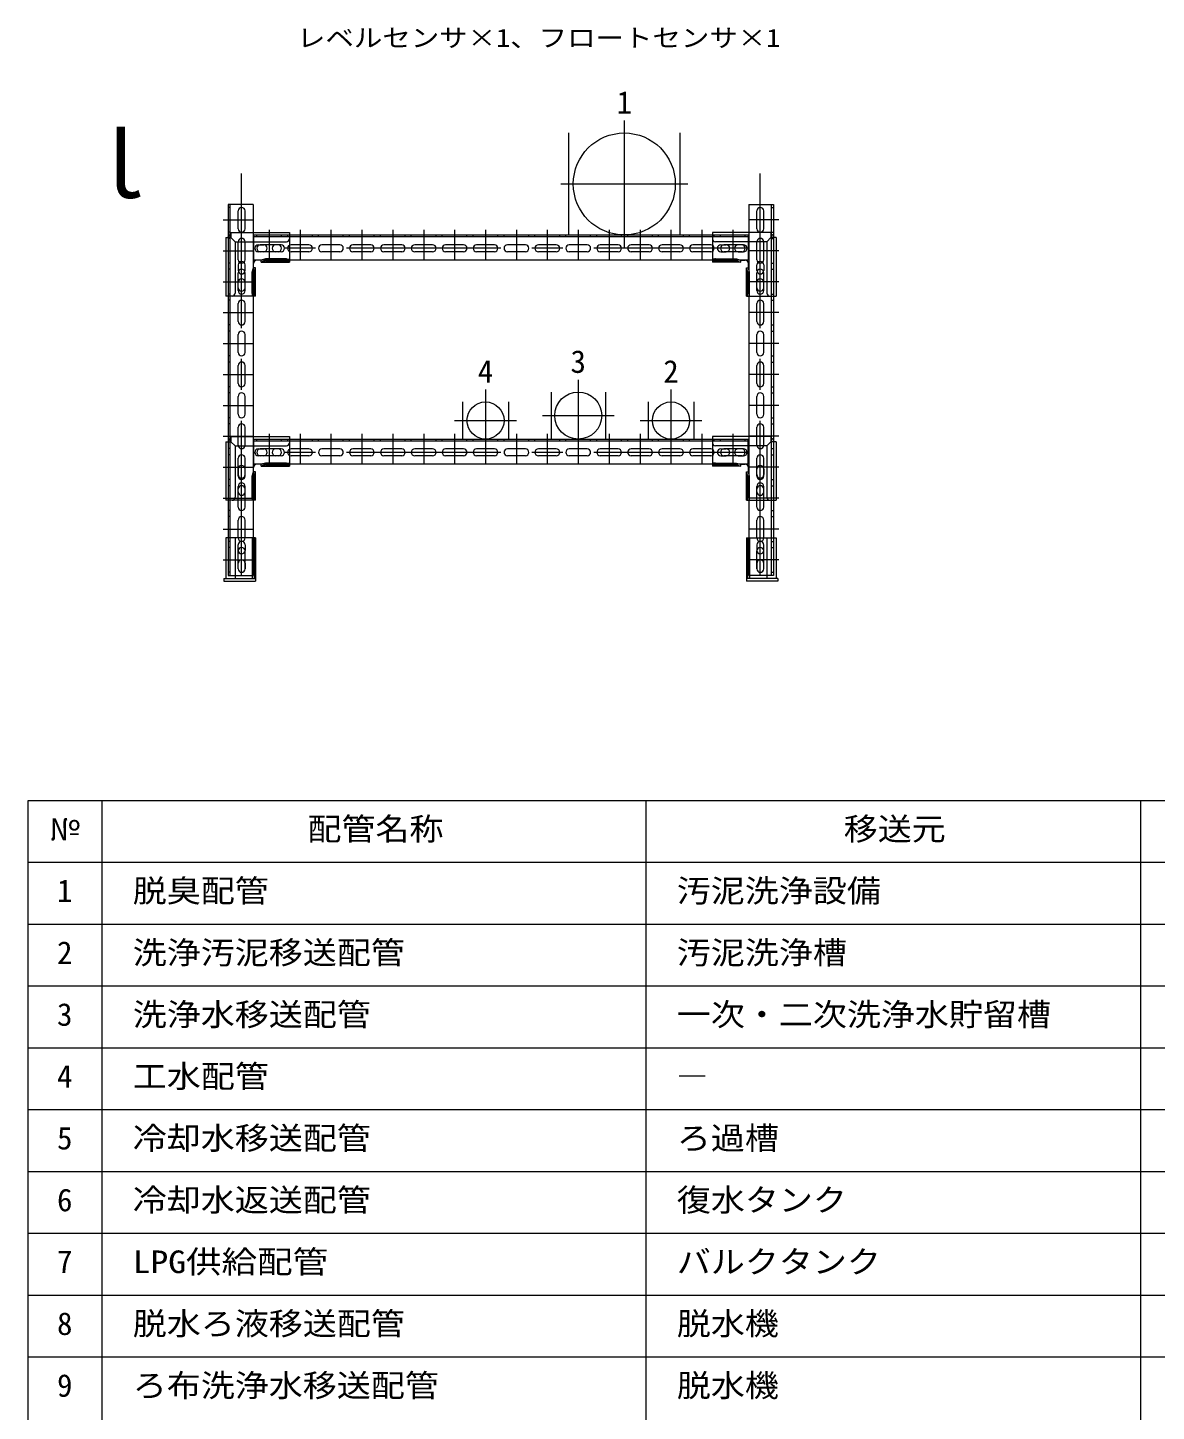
# Model space of a CAD drawing. Units: millimetres at full size, sheet at 1:50. Extents: x -29943 to 12787, y -4404 to 10657.
# Drawn here: x 247 to 2073, y -2192 to 46 of the extents above; entities that cross this region are included whole.
import ezdxf
from ezdxf.enums import TextEntityAlignment as Align

# ---------------------------------------------------------------- set-up
doc = ezdxf.new("R2010")
doc.units = ezdxf.units.MM
doc.header["$LTSCALE"] = 50
doc.linetypes.add('CHAIN1', pattern=[8, 5, -1, 1, -1])
for name, color, linetype, lineweight in [('0-0_マルチ横', 3, 'Continuous', 9), ('0-1_接続金具', 7, 'Continuous', 18), ('0-3_マルチ縦', 3, 'Continuous', 9), ('0-F_文字', 7, 'Continuous', 9), ('1-0_1\u3000脱臭配管', 4, 'Continuous', 9), ('1-1_2\u3000洗浄汚泥移送配管', 7, 'Continuous', 9), ('1-2_3\u3000洗浄水移送配管', 7, 'Continuous', 9), ('1-3_4\u3000工水配管', 7, 'Continuous', 9)]:
    doc.layers.add(name, color=color, linetype=linetype, lineweight=lineweight)
doc.layers.add('0-8_PS№', color=7, linetype='Continuous')
doc.styles.add('ＭＳ ゴシック', font='')
doc.styles.get('ＭＳ ゴシック').set_extended_font_data('MS Gothic')

msp = doc.modelspace()

# ---------------------------------------------------------------- linework, layer by layer
at = {"layer": '0-0_マルチ横'}
for p, q in [((612.93, -289.54), (612.93, -329.54)), ((612.93, -289.54), (1412.93, -289.54)), ((617.93, -292.74), (617.93, -289.54)), ((657.93, -292.74), (657.93, -289.54)), ((667.93, -292.74), (667.93, -289.54)), ((707.93, -292.74), (707.93, -289.54)), ((717.93, -292.74), (717.93, -289.54)), ((757.93, -292.74), (757.93, -289.54)), ((767.93, -292.74), (767.93, -289.54)), ((807.93, -292.74), (807.93, -289.54)), ((817.93, -292.74), (817.93, -289.54)), ((857.93, -292.74), (857.93, -289.54)), ((867.93, -292.74), (867.93, -289.54)), ((907.93, -292.74), (907.93, -289.54)), ((917.93, -292.74), (917.93, -289.54)), ((957.93, -292.74), (957.93, -289.54)), ((967.93, -292.74), (967.93, -289.54)), ((1007.93, -292.74), (1007.93, -289.54)), ((1017.93, -292.74), (1017.93, -289.54)), ((1057.93, -292.74), (1057.93, -289.54)), ((1067.93, -292.74), (1067.93, -289.54)), ((1107.93, -292.74), (1107.93, -289.54)), ((1117.93, -292.74), (1117.93, -289.54)), ((1157.93, -292.74), (1157.93, -289.54)), ((1167.93, -292.74), (1167.93, -289.54)), ((1207.93, -292.74), (1207.93, -289.54)), ((1217.93, -292.74), (1217.93, -289.54)), ((1257.93, -292.74), (1257.93, -289.54)), ((1267.93, -292.74), (1267.93, -289.54)), ((1307.93, -292.74), (1307.93, -289.54)), ((1317.93, -292.74), (1317.93, -289.54)), ((1357.93, -292.74), (1357.93, -289.54)), ((1367.93, -292.74), (1367.93, -289.54)), ((1407.93, -292.74), (1407.93, -289.54)), ((1412.93, -289.54), (1412.93, -329.54)), ((1412.93, -292.74), (612.93, -292.74)), ((652.43, -305.54), (623.43, -305.54)), ((702.43, -305.54), (673.43, -305.54)), ((752.43, -305.54), (723.43, -305.54)), ((802.43, -305.54), (773.43, -305.54)), ((852.43, -305.54), (823.43, -305.54)), ((902.43, -305.54), (873.43, -305.54)), ((952.43, -305.54), (923.43, -305.54)), ((1002.43, -305.54), (973.43, -305.54)), ((1052.43, -305.54), (1023.43, -305.54)), ((1102.43, -305.54), (1073.43, -305.54)), ((1152.43, -305.54), (1123.43, -305.54)), ((1202.43, -305.54), (1173.43, -305.54)), ((1252.43, -305.54), (1223.43, -305.54)), ((1302.43, -305.54), (1273.43, -305.54)), ((1352.43, -305.54), (1323.43, -305.54)), ((1402.43, -305.54), (1373.43, -305.54)), ((612.93, -329.54), (1412.93, -329.54)), ((652.43, -316.54), (623.43, -316.54)), ((702.43, -316.54), (673.43, -316.54)), ((752.43, -316.54), (723.43, -316.54)), ((802.43, -316.54), (773.43, -316.54)), ((852.43, -316.54), (823.43, -316.54)), ((902.43, -316.54), (873.43, -316.54)), ((952.43, -316.54), (923.43, -316.54)), ((1002.43, -316.54), (973.43, -316.54)), ((1052.43, -316.54), (1023.43, -316.54)), ((1102.43, -316.54), (1073.43, -316.54)), ((1152.43, -316.54), (1123.43, -316.54)), ((1202.43, -316.54), (1173.43, -316.54)), ((1252.43, -316.54), (1223.43, -316.54)), ((1302.43, -316.54), (1273.43, -316.54)), ((1352.43, -316.54), (1323.43, -316.54)), ((1402.43, -316.54), (1373.43, -316.54)), ((612.93, -619.54), (612.93, -659.54)), ((612.93, -619.54), (1412.93, -619.54)), ((1412.93, -622.74), (612.93, -622.74)), ((617.93, -622.74), (617.93, -619.54)), ((657.93, -622.74), (657.93, -619.54)), ((667.93, -622.74), (667.93, -619.54)), ((707.93, -622.74), (707.93, -619.54)), ((717.93, -622.74), (717.93, -619.54)), ((757.93, -622.74), (757.93, -619.54)), ((767.93, -622.74), (767.93, -619.54)), ((807.93, -622.74), (807.93, -619.54)), ((817.93, -622.74), (817.93, -619.54)), ((857.93, -622.74), (857.93, -619.54)), ((867.93, -622.74), (867.93, -619.54)), ((907.93, -622.74), (907.93, -619.54)), ((917.93, -622.74), (917.93, -619.54)), ((957.93, -622.74), (957.93, -619.54)), ((967.93, -622.74), (967.93, -619.54)), ((1007.93, -622.74), (1007.93, -619.54)), ((1017.93, -622.74), (1017.93, -619.54)), ((1057.93, -622.74), (1057.93, -619.54)), ((1067.93, -622.74), (1067.93, -619.54)), ((1107.93, -622.74), (1107.93, -619.54)), ((1117.93, -622.74), (1117.93, -619.54)), ((1157.93, -622.74), (1157.93, -619.54)), ((1167.93, -622.74), (1167.93, -619.54)), ((1207.93, -622.74), (1207.93, -619.54)), ((1217.93, -622.74), (1217.93, -619.54)), ((1257.93, -622.74), (1257.93, -619.54)), ((1267.93, -622.74), (1267.93, -619.54)), ((1307.93, -622.74), (1307.93, -619.54)), ((1317.93, -622.74), (1317.93, -619.54)), ((1357.93, -622.74), (1357.93, -619.54)), ((1367.93, -622.74), (1367.93, -619.54)), ((1407.93, -622.74), (1407.93, -619.54)), ((1412.93, -659.54), (1412.93, -619.54)), ((652.43, -635.54), (623.43, -635.54)), ((652.43, -646.54), (623.43, -646.54)), ((702.43, -635.54), (673.43, -635.54)), ((702.43, -646.54), (673.43, -646.54)), ((752.43, -635.54), (723.43, -635.54)), ((752.43, -646.54), (723.43, -646.54)), ((802.43, -635.54), (773.43, -635.54)), ((802.43, -646.54), (773.43, -646.54)), ((852.43, -635.54), (823.43, -635.54)), ((852.43, -646.54), (823.43, -646.54)), ((902.43, -635.54), (873.43, -635.54)), ((902.43, -646.54), (873.43, -646.54)), ((952.43, -635.54), (923.43, -635.54)), ((952.43, -646.54), (923.43, -646.54)), ((1002.43, -635.54), (973.43, -635.54)), ((1002.43, -646.54), (973.43, -646.54)), ((1052.43, -635.54), (1023.43, -635.54)), ((1052.43, -646.54), (1023.43, -646.54)), ((1102.43, -635.54), (1073.43, -635.54)), ((1102.43, -646.54), (1073.43, -646.54)), ((1152.43, -635.54), (1123.43, -635.54)), ((1152.43, -646.54), (1123.43, -646.54)), ((1202.43, -635.54), (1173.43, -635.54)), ((1202.43, -646.54), (1173.43, -646.54)), ((1252.43, -635.54), (1223.43, -635.54)), ((1252.43, -646.54), (1223.43, -646.54)), ((1302.43, -635.54), (1273.43, -635.54)), ((1302.43, -646.54), (1273.43, -646.54)), ((1352.43, -635.54), (1323.43, -635.54)), ((1352.43, -646.54), (1323.43, -646.54)), ((1402.43, -635.54), (1373.43, -635.54)), ((1402.43, -646.54), (1373.43, -646.54)), ((612.93, -659.54), (1412.93, -659.54))]:
    msp.add_line(p, q, dxfattribs=at)
at = {"layer": '0-0_マルチ横', "color": 4, "linetype": 'CHAIN1'}
for p, q in [((637.93, -281.24), (637.93, -329.54)), ((687.93, -281.24), (687.93, -329.54)), ((737.93, -281.24), (737.93, -329.54)), ((787.93, -281.24), (787.93, -329.54)), ((837.93, -281.24), (837.93, -329.54)), ((887.93, -281.24), (887.93, -329.54)), ((937.93, -281.24), (937.93, -329.54)), ((987.93, -281.24), (987.93, -329.54)), ((1037.93, -281.24), (1037.93, -329.54)), ((1087.93, -281.24), (1087.93, -329.54)), ((1137.93, -281.24), (1137.93, -329.54)), ((1187.93, -281.24), (1187.93, -329.54)), ((1237.93, -281.24), (1237.93, -329.54)), ((1287.93, -281.24), (1287.93, -329.54)), ((1337.93, -281.24), (1337.93, -329.54)), ((1387.93, -281.24), (1387.93, -329.54)), ((1412.93, -311.04), (612.93, -311.04)), ((637.93, -611.24), (637.93, -659.54)), ((687.93, -611.24), (687.93, -659.54)), ((737.93, -611.24), (737.93, -659.54)), ((787.93, -611.24), (787.93, -659.54)), ((837.93, -611.24), (837.93, -659.54)), ((887.93, -611.24), (887.93, -659.54)), ((937.93, -611.24), (937.93, -659.54)), ((987.93, -611.24), (987.93, -659.54)), ((1037.93, -611.24), (1037.93, -659.54)), ((1087.93, -611.24), (1087.93, -659.54)), ((1137.93, -611.24), (1137.93, -659.54)), ((1187.93, -611.24), (1187.93, -659.54)), ((1237.93, -611.24), (1237.93, -659.54)), ((1287.93, -611.24), (1287.93, -659.54)), ((1337.93, -611.24), (1337.93, -659.54)), ((1387.93, -611.24), (1387.93, -659.54)), ((1412.93, -641.04), (612.93, -641.04))]:
    msp.add_line(p, q, dxfattribs=at)
at = {"layer": '0-0_マルチ横'}
for centre, start, end in [((623.43, -311.04), 90, 270), ((652.43, -311.04), 270, 90), ((673.43, -311.04), 90, 270), ((702.43, -311.04), 270, 90), ((723.43, -311.04), 90, 270), ((752.43, -311.04), 270, 90), ((773.43, -311.04), 90, 270), ((802.43, -311.04), 270, 90), ((823.43, -311.04), 90, 270), ((852.43, -311.04), 270, 90), ((873.43, -311.04), 90, 270), ((902.43, -311.04), 270, 90), ((923.43, -311.04), 90, 270), ((952.43, -311.04), 270, 90), ((973.43, -311.04), 90, 270), ((1002.43, -311.04), 270, 90), ((1023.43, -311.04), 90, 270), ((1052.43, -311.04), 270, 90), ((1073.43, -311.04), 90, 270), ((1102.43, -311.04), 270, 90), ((1123.43, -311.04), 90, 270), ((1152.43, -311.04), 270, 90), ((1173.43, -311.04), 90, 270), ((1202.43, -311.04), 270, 90), ((1223.43, -311.04), 90, 270), ((1252.43, -311.04), 270, 90), ((1273.43, -311.04), 90, 270), ((1302.43, -311.04), 270, 90), ((1323.43, -311.04), 90, 270), ((1352.43, -311.04), 270, 90), ((1373.43, -311.04), 90, 270), ((1402.43, -311.04), 270, 90), ((623.43, -641.04), 90, 270), ((652.43, -641.04), 270, 90), ((673.43, -641.04), 90, 270), ((702.43, -641.04), 270, 90), ((723.43, -641.04), 90, 270), ((752.43, -641.04), 270, 90), ((773.43, -641.04), 90, 270), ((802.43, -641.04), 270, 90), ((823.43, -641.04), 90, 270), ((852.43, -641.04), 270, 90), ((873.43, -641.04), 90, 270), ((902.43, -641.04), 270, 90), ((923.43, -641.04), 90, 270), ((952.43, -641.04), 270, 90), ((973.43, -641.04), 90, 270), ((1002.43, -641.04), 270, 90), ((1023.43, -641.04), 90, 270), ((1052.43, -641.04), 270, 90), ((1073.43, -641.04), 90, 270), ((1102.43, -641.04), 270, 90), ((1123.43, -641.04), 90, 270), ((1152.43, -641.04), 270, 90), ((1173.43, -641.04), 90, 270), ((1202.43, -641.04), 270, 90), ((1223.43, -641.04), 90, 270), ((1252.43, -641.04), 270, 90), ((1273.43, -641.04), 90, 270), ((1302.43, -641.04), 270, 90), ((1323.43, -641.04), 90, 270), ((1352.43, -641.04), 270, 90), ((1373.43, -641.04), 90, 270), ((1402.43, -641.04), 270, 90)]:
    msp.add_arc(centre, 5.5, start, end, dxfattribs=at)
at = {"layer": '0-1_接続金具'}
for p, q in [((576.18, -285.54), (670.93, -285.54)), ((576.18, -285.54), (576.18, -293.79)), ((670.93, -285.54), (670.93, -333.54)), ((1449.68, -285.54), (1354.93, -285.54)), ((1354.93, -285.54), (1354.93, -333.54)), ((1449.68, -285.54), (1449.68, -293.79)), ((567.93, -293.79), (567.93, -388.54)), ((567.93, -293.79), (576.18, -293.79)), ((576.18, -293.79), (582.93, -300.54)), ((582.93, -300.54), (582.93, -383.54)), ((582.93, -300.54), (665.93, -300.54)), ((620.43, -305.54), (629.43, -305.54)), ((657.43, -305.54), (648.43, -305.54)), ((1442.93, -300.54), (1359.93, -300.54)), ((1368.43, -305.54), (1377.43, -305.54)), ((1405.43, -305.54), (1396.43, -305.54)), ((1449.68, -293.79), (1442.93, -300.54)), ((1442.93, -300.54), (1442.93, -383.54)), ((1457.93, -293.79), (1449.68, -293.79)), ((1457.93, -293.79), (1457.93, -388.54)), ((612.78, -342.54), (612.78, -335.38)), ((624.93, -330.38), (617.78, -330.38)), ((629.43, -316.54), (620.43, -316.54)), ((632, -328.33), (624.93, -330.38)), ((624.93, -333.54), (624.93, -330.38)), ((632, -331.48), (624.93, -333.54)), ((624.93, -333.54), (670.93, -333.54)), ((632, -331.48), (632, -328.33)), ((665.93, -328.33), (632, -328.33)), ((632, -331.48), (665.93, -331.48)), ((657.43, -316.54), (648.43, -316.54)), ((1400.93, -333.54), (1354.93, -333.54)), ((1359.93, -328.33), (1393.86, -328.33)), ((1393.86, -331.48), (1359.93, -331.48)), ((1368.43, -316.54), (1377.43, -316.54)), ((1393.86, -328.33), (1400.93, -330.38)), ((1393.86, -331.48), (1393.86, -328.33)), ((1393.86, -331.48), (1400.93, -333.54)), ((1396.43, -316.54), (1405.43, -316.54)), ((1400.93, -330.38), (1408.08, -330.38)), ((1400.93, -333.54), (1400.93, -330.38)), ((1413.08, -342.54), (1413.08, -335.38)), ((587.93, -338.04), (587.93, -347.04)), ((598.93, -347.04), (598.93, -338.04)), ((610.72, -349.61), (612.78, -342.54)), ((613.87, -349.61), (610.72, -349.61)), ((610.72, -383.54), (610.72, -349.61)), ((615.93, -342.54), (612.78, -342.54)), ((613.87, -349.61), (615.93, -342.54)), ((613.87, -383.54), (613.87, -349.61)), ((615.93, -388.54), (615.93, -342.54)), ((1411.99, -349.61), (1409.93, -342.54)), ((1409.93, -388.54), (1409.93, -342.54)), ((1409.93, -342.54), (1413.08, -342.54)), ((1411.99, -349.61), (1415.14, -349.61)), ((1411.99, -383.54), (1411.99, -349.61)), ((1415.14, -349.61), (1413.08, -342.54)), ((1415.14, -383.54), (1415.14, -349.61)), ((1426.93, -347.04), (1426.93, -338.04)), ((1437.93, -338.04), (1437.93, -347.04)), ((587.93, -375.04), (587.93, -366.04)), ((598.93, -375.04), (598.93, -366.04)), ((1426.93, -375.04), (1426.93, -366.04)), ((1437.93, -375.04), (1437.93, -366.04)), ((615.93, -388.54), (567.93, -388.54)), ((1409.93, -388.54), (1457.93, -388.54)), ((567.93, -623.79), (567.93, -718.54)), ((567.93, -623.79), (576.18, -623.79)), ((576.18, -615.54), (670.93, -615.54)), ((576.18, -615.54), (576.18, -623.79)), ((576.18, -623.79), (582.93, -630.54)), ((670.93, -615.54), (670.93, -663.54)), ((1449.68, -615.54), (1354.93, -615.54)), ((1354.93, -615.54), (1354.93, -663.54)), ((1449.68, -623.79), (1442.93, -630.54)), ((1449.68, -615.54), (1449.68, -623.79)), ((1457.93, -623.79), (1449.68, -623.79)), ((1457.93, -623.79), (1457.93, -718.54)), ((582.93, -630.54), (582.93, -713.54)), ((582.93, -630.54), (665.93, -630.54)), ((620.43, -635.54), (629.43, -635.54)), ((629.43, -646.54), (620.43, -646.54)), ((657.43, -635.54), (648.43, -635.54)), ((657.43, -646.54), (648.43, -646.54)), ((1442.93, -630.54), (1359.93, -630.54)), ((1368.43, -635.54), (1377.43, -635.54)), ((1368.43, -646.54), (1377.43, -646.54)), ((1405.43, -635.54), (1396.43, -635.54)), ((1396.43, -646.54), (1405.43, -646.54)), ((1442.93, -630.54), (1442.93, -713.54)), ((587.93, -668.04), (587.93, -677.04)), ((598.93, -677.04), (598.93, -668.04)), ((612.78, -672.54), (612.78, -665.38)), ((624.93, -660.38), (617.78, -660.38)), ((632, -658.33), (624.93, -660.38)), ((624.93, -663.54), (624.93, -660.38)), ((632, -661.48), (624.93, -663.54)), ((624.93, -663.54), (670.93, -663.54)), ((632, -661.48), (632, -658.33)), ((665.93, -658.33), (632, -658.33)), ((632, -661.48), (665.93, -661.48)), ((1400.93, -663.54), (1354.93, -663.54)), ((1359.93, -658.33), (1393.86, -658.33)), ((1393.86, -661.48), (1359.93, -661.48)), ((1393.86, -658.33), (1400.93, -660.38)), ((1393.86, -661.48), (1393.86, -658.33)), ((1393.86, -661.48), (1400.93, -663.54)), ((1400.93, -660.38), (1408.08, -660.38)), ((1400.93, -663.54), (1400.93, -660.38)), ((1413.08, -672.54), (1413.08, -665.38)), ((1426.93, -677.04), (1426.93, -668.04)), ((1437.93, -668.04), (1437.93, -677.04)), ((610.72, -679.61), (612.78, -672.54)), ((613.87, -679.61), (610.72, -679.61)), ((610.72, -713.54), (610.72, -679.61)), ((615.93, -672.54), (612.78, -672.54)), ((613.87, -679.61), (615.93, -672.54)), ((613.87, -713.54), (613.87, -679.61)), ((615.93, -718.54), (615.93, -672.54)), ((1411.99, -679.61), (1409.93, -672.54)), ((1409.93, -718.54), (1409.93, -672.54)), ((1409.93, -672.54), (1413.08, -672.54)), ((1411.99, -679.61), (1415.14, -679.61)), ((1411.99, -713.54), (1411.99, -679.61)), ((1415.14, -679.61), (1413.08, -672.54)), ((1415.14, -713.54), (1415.14, -679.61)), ((587.93, -705.04), (587.93, -696.04)), ((598.93, -705.04), (598.93, -696.04)), ((1426.93, -705.04), (1426.93, -696.04)), ((1437.93, -705.04), (1437.93, -696.04)), ((615.93, -718.54), (567.93, -718.54)), ((1409.93, -718.54), (1457.93, -718.54)), ((615.93, -779.54), (567.93, -779.54)), ((567.93, -779.54), (567.93, -845.04)), ((582.93, -779.54), (582.93, -845.04)), ((610.76, -779.54), (610.76, -845.04)), ((613.91, -779.54), (613.91, -845.04)), ((615.93, -779.54), (615.93, -849.54)), ((1409.93, -779.54), (1457.93, -779.54)), ((1409.93, -779.54), (1409.93, -849.54)), ((1411.95, -779.54), (1411.95, -845.04)), ((1415.1, -779.54), (1415.1, -845.04)), ((1442.93, -779.54), (1442.93, -845.04)), ((1457.93, -779.54), (1457.93, -845.04)), ((587.93, -799.54), (587.93, -790.54)), ((598.93, -790.54), (598.93, -799.54)), ((1426.93, -790.54), (1426.93, -799.54)), ((1437.93, -799.54), (1437.93, -790.54)), ((587.93, -829.54), (587.93, -820.54)), ((598.93, -820.54), (598.93, -829.54)), ((1426.93, -820.54), (1426.93, -829.54)), ((1437.93, -829.54), (1437.93, -820.54)), ((564.93, -845.04), (615.93, -845.04)), ((564.93, -845.04), (564.93, -849.54)), ((564.93, -849.54), (615.93, -849.54)), ((1460.93, -845.04), (1409.93, -845.04)), ((1460.93, -849.54), (1409.93, -849.54)), ((1460.93, -845.04), (1460.93, -849.54))]:
    msp.add_line(p, q, dxfattribs=at)
for points in [[(665.93, -328.33), (666.8, -328.34), (667.64, -328.39), (668.43, -328.46), (669.14, -328.57), (669.76, -328.69), (670.26, -328.84), (670.63, -329), (670.85, -329.18), (670.93, -329.36)], [(665.93, -331.48), (666.8, -331.49), (667.64, -331.54), (668.43, -331.62), (669.14, -331.72), (669.76, -331.85), (670.26, -331.99), (670.63, -332.16), (670.85, -332.33), (670.93, -332.51)], [(1359.93, -328.33), (1359.06, -328.34), (1358.22, -328.39), (1357.43, -328.46), (1356.71, -328.57), (1356.1, -328.69), (1355.6, -328.84), (1355.23, -329), (1355, -329.18), (1354.93, -329.36)], [(1359.93, -331.48), (1359.06, -331.49), (1358.22, -331.54), (1357.43, -331.62), (1356.71, -331.72), (1356.1, -331.85), (1355.6, -331.99), (1355.23, -332.16), (1355, -332.33), (1354.93, -332.51)], [(611.75, -388.54), (611.57, -388.46), (611.4, -388.23), (611.23, -387.87), (611.09, -387.37), (610.96, -386.75), (610.86, -386.04), (610.78, -385.25), (610.74, -384.4), (610.72, -383.54)], [(614.9, -388.54), (614.72, -388.46), (614.55, -388.23), (614.39, -387.87), (614.24, -387.37), (614.11, -386.75), (614.01, -386.04), (613.93, -385.25), (613.89, -384.4), (613.87, -383.54)], [(1410.96, -388.54), (1411.14, -388.46), (1411.31, -388.23), (1411.47, -387.87), (1411.62, -387.37), (1411.74, -386.75), (1411.85, -386.04), (1411.92, -385.25), (1411.97, -384.4), (1411.99, -383.54)], [(1414.11, -388.54), (1414.29, -388.46), (1414.46, -388.23), (1414.62, -387.87), (1414.77, -387.37), (1414.9, -386.75), (1415, -386.04), (1415.08, -385.25), (1415.12, -384.4), (1415.14, -383.54)], [(665.93, -658.33), (666.8, -658.34), (667.64, -658.39), (668.43, -658.46), (669.14, -658.57), (669.76, -658.69), (670.26, -658.84), (670.63, -659), (670.85, -659.18), (670.93, -659.36)], [(665.93, -661.48), (666.8, -661.49), (667.64, -661.54), (668.43, -661.62), (669.14, -661.72), (669.76, -661.85), (670.26, -661.99), (670.63, -662.16), (670.85, -662.33), (670.93, -662.51)], [(1359.93, -658.33), (1359.06, -658.34), (1358.22, -658.39), (1357.43, -658.46), (1356.71, -658.57), (1356.1, -658.69), (1355.6, -658.84), (1355.23, -659), (1355, -659.18), (1354.93, -659.36)], [(1359.93, -661.48), (1359.06, -661.49), (1358.22, -661.54), (1357.43, -661.62), (1356.71, -661.72), (1356.1, -661.85), (1355.6, -661.99), (1355.23, -662.16), (1355, -662.33), (1354.93, -662.51)], [(611.75, -718.54), (611.57, -718.46), (611.4, -718.23), (611.23, -717.87), (611.09, -717.37), (610.96, -716.75), (610.86, -716.04), (610.78, -715.25), (610.74, -714.4), (610.72, -713.54)], [(614.9, -718.54), (614.72, -718.46), (614.55, -718.23), (614.39, -717.87), (614.24, -717.37), (614.11, -716.75), (614.01, -716.04), (613.93, -715.25), (613.89, -714.4), (613.87, -713.54)], [(1410.96, -718.54), (1411.14, -718.46), (1411.31, -718.23), (1411.47, -717.87), (1411.62, -717.37), (1411.74, -716.75), (1411.85, -716.04), (1411.92, -715.25), (1411.97, -714.4), (1411.99, -713.54)], [(1414.11, -718.54), (1414.29, -718.46), (1414.46, -718.23), (1414.62, -717.87), (1414.77, -717.37), (1414.9, -716.75), (1415, -716.04), (1415.08, -715.25), (1415.12, -714.4), (1415.14, -713.54)]]:
    msp.add_lwpolyline(points, dxfattribs=at)
for centre, radius, start, end in [((576.18, -293.79), 5.05, 90, 180), ((1449.68, -293.79), 5.05, 0, 90), ((620.43, -311.04), 5.5, 90, 270), ((629.43, -311.04), 5.5, 270, 90), ((648.43, -311.04), 5.5, 90, 270), ((657.43, -311.04), 5.5, 270, 90), ((665.93, -295.54), 5, 270, 0), ((1359.93, -295.54), 5, 180, 270), ((1368.43, -311.04), 5.5, 90, 270), ((1377.43, -311.04), 5.5, 270, 90), ((1396.43, -311.04), 5.5, 90, 270), ((1405.43, -311.04), 5.5, 270, 90), ((593.43, -338.04), 5.5, 0, 180), ((617.78, -335.38), 5, 90, 180), ((1408.08, -335.38), 5, 0, 90), ((1432.43, -338.04), 5.5, 0, 180), ((593.43, -347.04), 5.5, 180, 0), ((1432.43, -347.04), 5.5, 180, 0), ((593.43, -366.04), 5.5, 0, 180), ((593.43, -375.04), 5.5, 180, 0), ((1432.43, -366.04), 5.5, 0, 180), ((1432.43, -375.04), 5.5, 180, 0), ((577.93, -383.54), 5, 270, 0), ((1447.93, -383.54), 5, 180, 270), ((576.18, -623.79), 5.05, 90, 180), ((665.93, -625.54), 5, 270, 0), ((1359.93, -625.54), 5, 180, 270), ((1449.68, -623.79), 5.05, 0, 90), ((620.43, -641.04), 5.5, 90, 270), ((629.43, -641.04), 5.5, 270, 90), ((648.43, -641.04), 5.5, 90, 270), ((657.43, -641.04), 5.5, 270, 90), ((1368.43, -641.04), 5.5, 90, 270), ((1377.43, -641.04), 5.5, 270, 90), ((1396.43, -641.04), 5.5, 90, 270), ((1405.43, -641.04), 5.5, 270, 90), ((593.43, -668.04), 5.5, 0, 180), ((617.78, -665.38), 5, 90, 180), ((1408.08, -665.38), 5, 0, 90), ((1432.43, -668.04), 5.5, 0, 180), ((593.43, -677.04), 5.5, 180, 0), ((593.43, -696.04), 5.5, 0, 180), ((1432.43, -677.04), 5.5, 180, 0), ((1432.43, -696.04), 5.5, 0, 180), ((577.93, -713.54), 5, 270, 0), ((593.43, -705.04), 5.5, 180, 0), ((1432.43, -705.04), 5.5, 180, 0), ((1447.93, -713.54), 5, 180, 270), ((593.43, -790.54), 5.5, 158.00054, 180), ((593.43, -799.54), 5.5, 180, 0), ((593.43, -790.54), 5.5, 0, 158.00054), ((1432.43, -790.54), 5.5, 21.99946, 180), ((1432.43, -799.54), 5.5, 180, 0), ((1432.43, -790.54), 5.5, 0, 21.99946), ((593.43, -820.54), 5.5, 0, 180), ((1432.43, -820.54), 5.5, 0, 180), ((593.43, -829.54), 5.5, 180, 0), ((1432.43, -829.54), 5.5, 180, 0)]:
    msp.add_arc(centre, radius, start, end, dxfattribs=at)
at = {"layer": '0-3_マルチ縦', "color": 4, "linetype": 'CHAIN1'}
for p, q in [((593.43, -840.04), (593.43, -190.04)), ((1432.43, -840.04), (1432.43, -190.04)), ((563.63, -265.04), (611.93, -265.04)), ((1462.22, -265.04), (1413.93, -265.04)), ((563.63, -315.04), (611.93, -315.04)), ((1462.22, -315.04), (1413.93, -315.04)), ((563.63, -365.04), (611.93, -365.04)), ((1462.22, -365.04), (1413.93, -365.04)), ((563.63, -415.04), (611.93, -415.04)), ((1462.22, -415.04), (1413.93, -415.04)), ((563.63, -465.04), (611.93, -465.04)), ((1462.22, -465.04), (1413.93, -465.04)), ((563.63, -515.04), (611.93, -515.04)), ((1462.22, -515.04), (1413.93, -515.04)), ((563.63, -565.04), (611.93, -565.04)), ((1462.22, -565.04), (1413.93, -565.04)), ((563.63, -615.04), (611.93, -615.04)), ((1462.22, -615.04), (1413.93, -615.04)), ((563.63, -665.04), (611.93, -665.04)), ((1462.22, -665.04), (1413.93, -665.04)), ((563.63, -715.04), (611.93, -715.04)), ((1462.22, -715.04), (1413.93, -715.04)), ((563.63, -765.04), (611.93, -765.04)), ((1462.22, -765.04), (1413.93, -765.04)), ((563.63, -815.04), (611.93, -815.04)), ((1462.22, -815.04), (1413.93, -815.04))]:
    msp.add_line(p, q, dxfattribs=at)
at = {"layer": '0-3_マルチ縦'}
for p, q in [((571.93, -240.04), (571.93, -840.04)), ((611.93, -240.04), (571.93, -240.04)), ((575.13, -245.04), (571.93, -245.04)), ((575.13, -840.04), (575.13, -240.04)), ((611.93, -240.04), (611.93, -840.04)), ((1413.93, -240.04), (1413.93, -840.04)), ((1413.93, -240.04), (1453.93, -240.04)), ((1450.73, -840.04), (1450.73, -240.04)), ((1450.73, -245.04), (1453.93, -245.04)), ((1453.93, -240.04), (1453.93, -840.04)), ((587.93, -279.54), (587.93, -250.54)), ((598.93, -279.54), (598.93, -250.54)), ((1426.93, -279.54), (1426.93, -250.54)), ((1437.93, -279.54), (1437.93, -250.54)), ((575.13, -285.04), (571.93, -285.04)), ((1450.73, -285.04), (1453.93, -285.04)), ((575.13, -295.04), (571.93, -295.04)), ((587.93, -329.54), (587.93, -300.54)), ((598.93, -329.54), (598.93, -300.54)), ((1426.93, -329.54), (1426.93, -300.54)), ((1437.93, -329.54), (1437.93, -300.54)), ((1450.73, -295.04), (1453.93, -295.04)), ((575.13, -335.04), (571.93, -335.04)), ((1450.73, -335.04), (1453.93, -335.04)), ((575.13, -345.04), (571.93, -345.04)), ((587.93, -379.54), (587.93, -350.54)), ((598.93, -379.54), (598.93, -350.54)), ((1426.93, -379.54), (1426.93, -350.54)), ((1437.93, -379.54), (1437.93, -350.54)), ((1450.73, -345.04), (1453.93, -345.04)), ((575.13, -385.04), (571.93, -385.04)), ((575.13, -395.04), (571.93, -395.04)), ((587.93, -429.54), (587.93, -400.54)), ((598.93, -429.54), (598.93, -400.54)), ((1426.93, -429.54), (1426.93, -400.54)), ((1437.93, -429.54), (1437.93, -400.54)), ((1450.73, -385.04), (1453.93, -385.04)), ((1450.73, -395.04), (1453.93, -395.04)), ((575.13, -435.04), (571.93, -435.04)), ((575.13, -445.04), (571.93, -445.04)), ((1450.73, -435.04), (1453.93, -435.04)), ((1450.73, -445.04), (1453.93, -445.04)), ((587.93, -479.54), (587.93, -450.54)), ((598.93, -479.54), (598.93, -450.54)), ((1426.93, -479.54), (1426.93, -450.54)), ((1437.93, -479.54), (1437.93, -450.54)), ((575.13, -485.04), (571.93, -485.04)), ((1450.73, -485.04), (1453.93, -485.04)), ((575.13, -495.04), (571.93, -495.04)), ((587.93, -529.54), (587.93, -500.54)), ((598.93, -529.54), (598.93, -500.54)), ((1426.93, -529.54), (1426.93, -500.54)), ((1437.93, -529.54), (1437.93, -500.54)), ((1450.73, -495.04), (1453.93, -495.04)), ((575.13, -535.04), (571.93, -535.04)), ((1450.73, -535.04), (1453.93, -535.04)), ((575.13, -545.04), (571.93, -545.04)), ((587.93, -579.54), (587.93, -550.54)), ((598.93, -579.54), (598.93, -550.54)), ((1426.93, -579.54), (1426.93, -550.54)), ((1437.93, -579.54), (1437.93, -550.54)), ((1450.73, -545.04), (1453.93, -545.04)), ((575.13, -585.04), (571.93, -585.04)), ((575.13, -595.04), (571.93, -595.04)), ((587.93, -629.54), (587.93, -600.54)), ((598.93, -629.54), (598.93, -600.54)), ((1426.93, -629.54), (1426.93, -600.54)), ((1437.93, -629.54), (1437.93, -600.54)), ((1450.73, -585.04), (1453.93, -585.04)), ((1450.73, -595.04), (1453.93, -595.04)), ((575.13, -635.04), (571.93, -635.04)), ((575.13, -645.04), (571.93, -645.04)), ((1450.73, -635.04), (1453.93, -635.04)), ((1450.73, -645.04), (1453.93, -645.04)), ((587.93, -679.54), (587.93, -650.54)), ((598.93, -679.54), (598.93, -650.54)), ((1426.93, -679.54), (1426.93, -650.54)), ((1437.93, -679.54), (1437.93, -650.54)), ((575.13, -685.04), (571.93, -685.04)), ((1450.73, -685.04), (1453.93, -685.04)), ((575.13, -695.04), (571.93, -695.04)), ((587.93, -729.54), (587.93, -700.54)), ((598.93, -729.54), (598.93, -700.54)), ((1426.93, -729.54), (1426.93, -700.54)), ((1437.93, -729.54), (1437.93, -700.54)), ((1450.73, -695.04), (1453.93, -695.04)), ((575.13, -735.04), (571.93, -735.04)), ((1450.73, -735.04), (1453.93, -735.04)), ((575.13, -745.04), (571.93, -745.04)), ((587.93, -779.54), (587.93, -750.54)), ((598.93, -779.54), (598.93, -750.54)), ((1426.93, -779.54), (1426.93, -750.54)), ((1437.93, -779.54), (1437.93, -750.54)), ((1450.73, -745.04), (1453.93, -745.04)), ((575.13, -785.04), (571.93, -785.04)), ((575.13, -795.04), (571.93, -795.04)), ((587.93, -829.54), (587.93, -800.54)), ((598.93, -829.54), (598.93, -800.54)), ((1426.93, -829.54), (1426.93, -800.54)), ((1437.93, -829.54), (1437.93, -800.54)), ((1450.73, -785.04), (1453.93, -785.04)), ((1450.73, -795.04), (1453.93, -795.04)), ((575.13, -835.04), (571.93, -835.04)), ((571.93, -840.04), (611.93, -840.04)), ((1453.93, -840.04), (1413.93, -840.04)), ((1450.73, -835.04), (1453.93, -835.04))]:
    msp.add_line(p, q, dxfattribs=at)
for centre, start, end in [((593.43, -250.54), 0, 180), ((1432.43, -250.54), 0, 180), ((593.43, -279.54), 180, 0), ((1432.43, -279.54), 180, 0), ((593.43, -300.54), 0, 180), ((1432.43, -300.54), 0, 180), ((593.43, -329.54), 180, 0), ((1432.43, -329.54), 180, 0), ((593.43, -350.54), 0, 180), ((1432.43, -350.54), 0, 180), ((593.43, -379.54), 180, 0), ((1432.43, -379.54), 180, 0), ((593.43, -400.54), 0, 180), ((1432.43, -400.54), 0, 180), ((593.43, -429.54), 180, 0), ((593.43, -450.54), 0, 180), ((1432.43, -429.54), 180, 0), ((1432.43, -450.54), 0, 180), ((593.43, -479.54), 180, 0), ((1432.43, -479.54), 180, 0), ((593.43, -500.54), 0, 180), ((1432.43, -500.54), 0, 180), ((593.43, -529.54), 180, 0), ((1432.43, -529.54), 180, 0), ((593.43, -550.54), 0, 180), ((1432.43, -550.54), 0, 180), ((593.43, -579.54), 180, 0), ((1432.43, -579.54), 180, 0), ((593.43, -600.54), 0, 180), ((1432.43, -600.54), 0, 180), ((593.43, -629.54), 180, 0), ((593.43, -650.54), 0, 180), ((1432.43, -629.54), 180, 0), ((1432.43, -650.54), 0, 180), ((593.43, -679.54), 180, 0), ((1432.43, -679.54), 180, 0), ((593.43, -700.54), 0, 180), ((1432.43, -700.54), 0, 180), ((593.43, -729.54), 180, 0), ((1432.43, -729.54), 180, 0), ((593.43, -750.54), 0, 180), ((1432.43, -750.54), 0, 180), ((593.43, -779.54), 180, 0), ((1432.43, -779.54), 180, 0), ((593.43, -800.54), 0, 180), ((1432.43, -800.54), 0, 180), ((593.43, -829.54), 180, 0), ((1432.43, -829.54), 180, 0)]:
    msp.add_arc(centre, 5.5, start, end, dxfattribs=at)
at = {"layer": '0-F_文字'}
for p, q in [((4447.39, -1204.46), (247.39, -1204.46)), ((247.39, -1204.46), (247.39, -4404.46)), ((367.39, -1204.46), (367.39, -4404.46)), ((1247.39, -1204.46), (1247.39, -4404.46)), ((2047.39, -1204.46), (2047.39, -4404.46)), ((4447.39, -1304.46), (247.39, -1304.46)), ((4447.39, -1404.46), (247.39, -1404.46)), ((4447.39, -1504.46), (247.39, -1504.46)), ((4447.39, -1604.46), (247.39, -1604.46)), ((4447.39, -1704.46), (247.39, -1704.46)), ((4447.39, -1804.46), (247.39, -1804.46)), ((4447.39, -1904.46), (247.39, -1904.46)), ((4447.39, -2004.46), (247.39, -2004.46)), ((4447.39, -2104.46), (247.39, -2104.46))]:
    msp.add_line(p, q, dxfattribs=at)
at = {"layer": '1-0_1\u3000脱臭配管', "linetype": 'CHAIN1'}
for p, q in [((1212.43, -104.54), (1212.43, -309.54)), ((1109.93, -207.04), (1314.93, -207.04))]:
    msp.add_line(p, q, dxfattribs=at)
at = {"layer": '1-0_1\u3000脱臭配管', "color": 7}
for p, q in [((1122.43, -124.54), (1122.43, -289.54)), ((1302.43, -124.54), (1302.43, -289.54))]:
    msp.add_line(p, q, dxfattribs=at)
at = {"layer": '1-0_1\u3000脱臭配管', "color": 3}
msp.add_circle((1212.43, -207.04), 82.5, dxfattribs=at)
at = {"layer": '1-1_2\u3000洗浄汚泥移送配管', "color": 4, "linetype": 'CHAIN1'}
for p, q in [((1287.93, -539.54), (1287.93, -639.54)), ((1237.93, -589.54), (1337.93, -589.54))]:
    msp.add_line(p, q, dxfattribs=at)
at = {"layer": '1-1_2\u3000洗浄汚泥移送配管'}
for p, q in [((1250.93, -559.54), (1250.93, -619.54)), ((1324.93, -559.54), (1324.93, -619.54))]:
    msp.add_line(p, q, dxfattribs=at)
at = {"layer": '1-1_2\u3000洗浄汚泥移送配管', "color": 3}
msp.add_circle((1287.93, -589.54), 30, dxfattribs=at)
at = {"layer": '1-2_3\u3000洗浄水移送配管', "color": 4, "linetype": 'CHAIN1'}
for p, q in [((1137.93, -523.54), (1137.93, -639.54)), ((1079.93, -581.54), (1195.93, -581.54))]:
    msp.add_line(p, q, dxfattribs=at)
at = {"layer": '1-2_3\u3000洗浄水移送配管'}
for p, q in [((1093.93, -543.54), (1093.93, -619.54)), ((1181.93, -543.54), (1181.93, -619.54))]:
    msp.add_line(p, q, dxfattribs=at)
at = {"layer": '1-2_3\u3000洗浄水移送配管', "color": 3}
msp.add_circle((1137.93, -581.54), 38, dxfattribs=at)
at = {"layer": '1-3_4\u3000工水配管', "color": 4, "linetype": 'CHAIN1'}
for p, q in [((987.93, -539.54), (987.93, -639.54)), ((937.93, -589.54), (1037.93, -589.54))]:
    msp.add_line(p, q, dxfattribs=at)
at = {"layer": '1-3_4\u3000工水配管'}
for p, q in [((950.93, -559.54), (950.93, -619.54)), ((1024.93, -559.54), (1024.93, -619.54))]:
    msp.add_line(p, q, dxfattribs=at)
at = {"layer": '1-3_4\u3000工水配管', "color": 3}
msp.add_circle((987.93, -589.54), 30, dxfattribs=at)

# ---------------------------------------------------------------- texts
at = {"layer": '0-8_PS№', "style": 'ＭＳ ゴシック'}
msp.add_text('l', height=110, dxfattribs=at).set_placement((362.8, -262.41), align=Align.BOTTOM_LEFT)
at = {"layer": '0-F_文字', "style": 'ＭＳ ゴシック'}
for s, height, width, p in [('レベルセンサ×1、フロートセンサ×1', 29.33, 1.15, (683.01, 5.83)), ('配管名称', 36.66, 1.1, (699.89, -1279.46)), ('移送元', 36.66, 1.1, (1567.39, -1279.46)), ('脱臭配管', 36.66, 1.1, (417.39, -1379.46)), ('汚泥洗浄設備', 36.66, 1.1, (1297.39, -1379.46)), ('洗浄汚泥移送配管', 36.66, 1.1, (417.39, -1479.46)), ('汚泥洗浄槽', 36.66, 1.1, (1297.39, -1479.46)), ('洗浄水移送配管', 36.66, 1.1, (417.39, -1579.46)), ('一次・二次洗浄水貯留槽', 36.66, 1.1, (1297.39, -1579.46)), ('工水配管', 36.66, 1.1, (417.39, -1679.46)), ('冷却水移送配管', 36.66, 1.1, (417.39, -1779.46)), ('ろ過槽', 36.66, 1.1, (1297.39, -1779.46)), ('冷却水返送配管', 36.66, 1.1, (417.39, -1879.46)), ('復水タンク', 36.66, 1.1, (1297.39, -1879.46)), ('LPG供給配管', 36.66, 1.15, (417.39, -1979.46)), ('バルクタンク', 36.66, 1.1, (1297.39, -1979.46)), ('脱水ろ液移送配管', 36.66, 1.1, (417.39, -2079.46)), ('脱水機', 36.66, 1.1, (1297.39, -2079.46)), ('ろ布洗浄水移送配管', 36.66, 1.1, (417.39, -2179.46)), ('脱水機', 36.66, 1.1, (1297.39, -2179.46))]:
    msp.add_text(s, height=height, dxfattribs=dict(at, width=width)).set_placement(p, align=Align.BOTTOM_LEFT)
for s, p in [('1', (1199.93, -104.54)), ('3', (1125.43, -523.54)), ('3', (1125.43, -523.54)), ('2', (1275.43, -539.54)), ('2', (1275.43, -539.54)), ('4', (975.43, -539.54)), ('4', (975.43, -539.54)), ('№', (282.39, -1279.46)), ('1', (294.89, -1379.46)), ('2', (294.89, -1479.46)), ('3', (294.89, -1579.46)), ('4', (294.89, -1679.46)), ('―', (1297.39, -1679.46)), ('5', (294.89, -1779.46)), ('6', (294.89, -1879.46)), ('7', (294.89, -1979.46)), ('8', (294.89, -2079.46)), ('9', (294.89, -2179.46))]:
    msp.add_text(s, height=36.66, dxfattribs=at).set_placement(p, align=Align.BOTTOM_LEFT)

doc.saveas('drawing.dxf')
